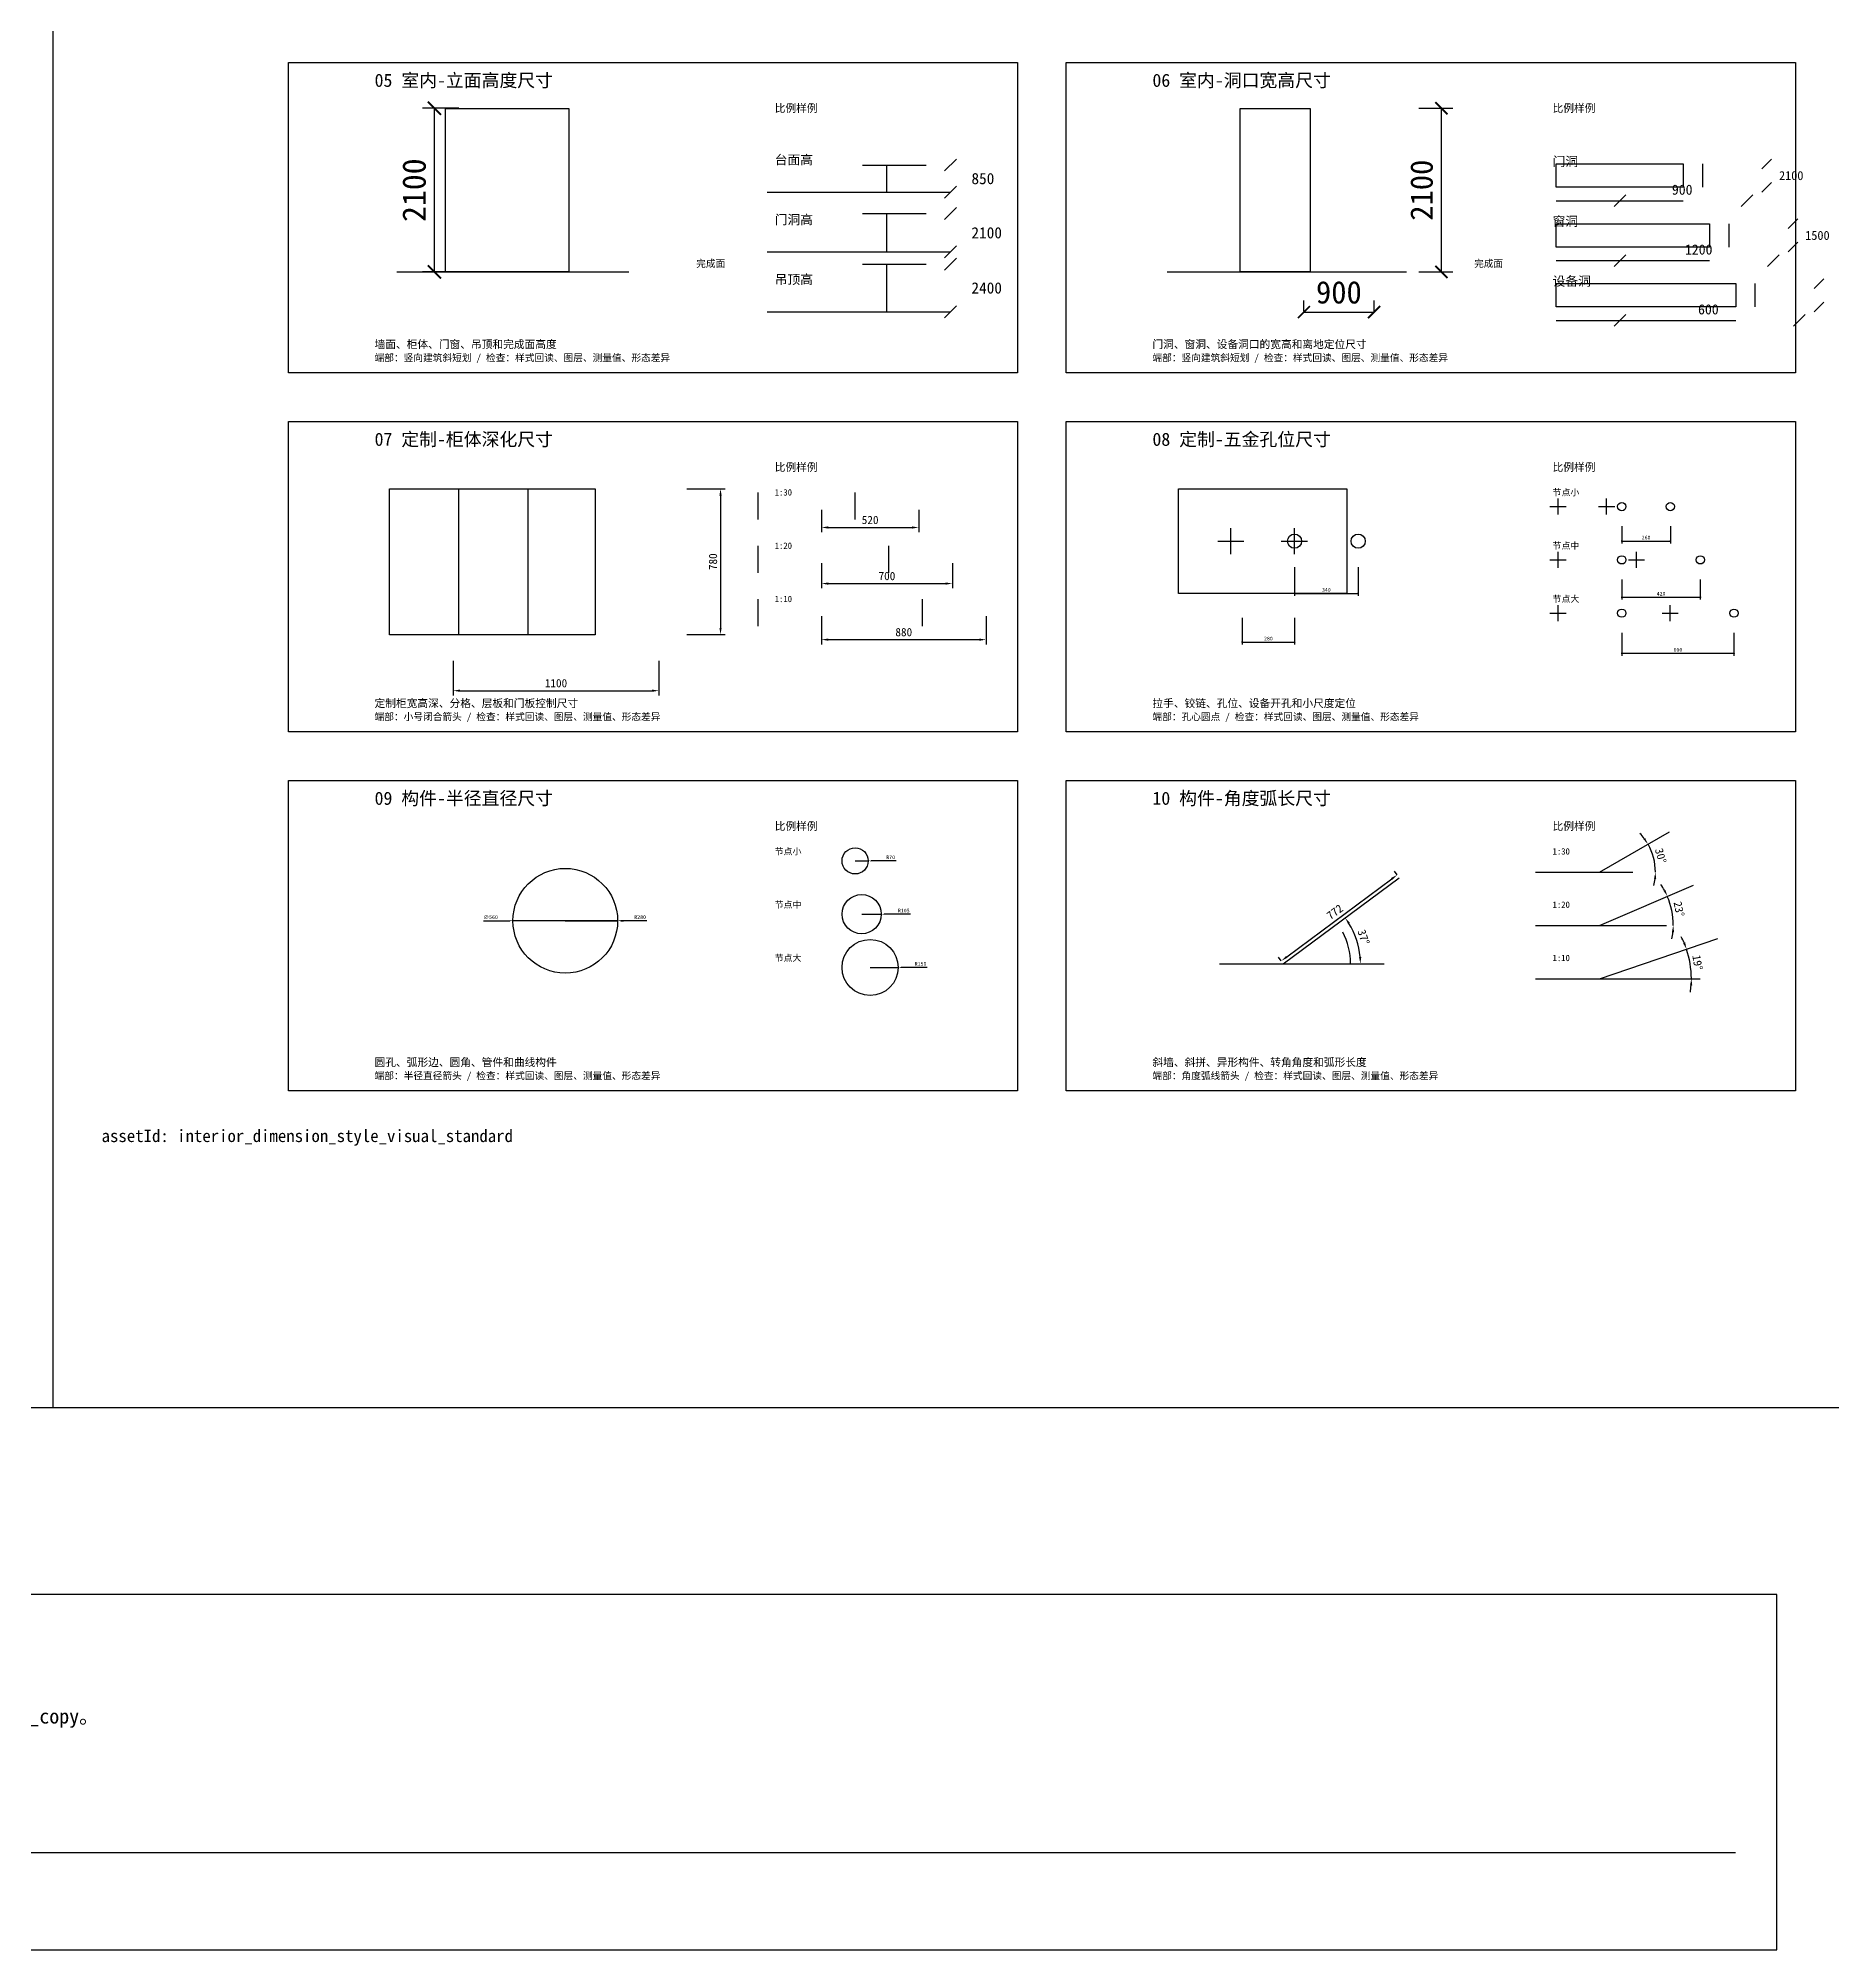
# Model space of a CAD drawing. Header units: millimetres. Extents: x 6750 to 45255, y -6250 to 13281.
# Drawn here: x 22762 to 32354, y -6250 to 3974 of the extents above; entities that cross this region are included whole.
import ezdxf

# ---------------------------------------------------------------- set-up
doc = ezdxf.new("R2010")
doc.units = ezdxf.units.MM
for name, color, linetype in [('ASSET_01_CLEAN_ASSETS', 4, 'Continuous'), ('ASSET_03_REVIEW_QUARANTINE', 1, 'Continuous'), ('ASSET_LABEL', 7, 'Continuous'), ('ASSET_PROOF_CONTENT', 7, 'Continuous'), ('ASSET_QUARANTINE', 1, 'Continuous'), ('ASSET_SLOT_GRID', 8, 'Continuous')]:
    doc.layers.add(name, color=color, linetype=linetype)
doc.styles.add('CODEX_CN_TEXT', font='SimSun.ttf')
doc.dimstyles.new('训练-定制-五金孔位尺寸', dxfattribs={"dimscale": 10, "dimtxt": 2, "dimasz": 1.6, "dimexe": 1.25, "dimexo": 1, "dimgap": 0.9, "dimtad": 1, "dimdec": 0, "dimdsep": 46, "dimtxsty": 'CODEX_CN_TEXT', "dimblk": 'DOTSMALL', "dimblk1": 'DOTSMALL', "dimblk2": 'DOTSMALL', "dimcen": 2.5, "dimclrd": 2, "dimclre": 2, "dimclrt": 2, "dimadec": 0, "dimazin": 0, "dimtfac": 1, "dimtmove": 0, "dimatfit": 3, "dimfxl": 1, "dimarcsym": 0})
doc.dimstyles.new('训练-定制-柜体深化尺寸', dxfattribs={"dimscale": 20, "dimtxt": 2.2, "dimasz": 1.8, "dimexe": 1.25, "dimexo": 1, "dimgap": 0.9, "dimtad": 1, "dimdec": 0, "dimdsep": 46, "dimtxsty": 'CODEX_CN_TEXT', "dimcen": 2.5, "dimclrd": 2, "dimclre": 2, "dimclrt": 2, "dimadec": 0, "dimazin": 0, "dimtfac": 1, "dimtmove": 0, "dimatfit": 3, "dimfxl": 1, "dimarcsym": 0})
doc.dimstyles.new('训练-室内-洞口宽高尺寸', dxfattribs={"dimscale": 50, "dimtxt": 2.4, "dimasz": 1.3, "dimexe": 1.25, "dimexo": 1, "dimgap": 0.9, "dimtad": 1, "dimdec": 0, "dimdsep": 46, "dimtxsty": 'CODEX_CN_TEXT', "dimblk": 'ARCHTICK', "dimblk1": 'ARCHTICK', "dimblk2": 'ARCHTICK', "dimcen": 2.5, "dimclrd": 3, "dimclre": 3, "dimclrt": 3, "dimadec": 0, "dimazin": 0, "dimtfac": 1, "dimtmove": 0, "dimatfit": 3, "dimfxl": 1, "dimarcsym": 0})
doc.dimstyles.new('训练-室内-立面高度尺寸', dxfattribs={"dimscale": 50, "dimtxt": 2.5, "dimasz": 1.4, "dimexe": 1.25, "dimexo": 1, "dimgap": 0.9, "dimtad": 1, "dimdec": 0, "dimdsep": 46, "dimtxsty": 'CODEX_CN_TEXT', "dimblk": 'ARCHTICK', "dimblk1": 'ARCHTICK', "dimblk2": 'ARCHTICK', "dimcen": 2.5, "dimclrd": 3, "dimclre": 3, "dimclrt": 3, "dimadec": 0, "dimazin": 0, "dimtfac": 1, "dimtmove": 0, "dimatfit": 3, "dimfxl": 1, "dimarcsym": 0})
doc.dimstyles.new('训练-构件-半径直径尺寸', dxfattribs={"dimscale": 10, "dimtxt": 2, "dimasz": 1.6, "dimexe": 1.25, "dimexo": 1, "dimgap": 0.9, "dimtad": 1, "dimdec": 0, "dimdsep": 46, "dimtxsty": 'CODEX_CN_TEXT', "dimcen": 2.5, "dimclrd": 4, "dimclre": 4, "dimclrt": 4, "dimadec": 0, "dimazin": 0, "dimtfac": 1, "dimtmove": 0, "dimatfit": 3, "dimfxl": 1, "dimarcsym": 0})
doc.dimstyles.new('训练-构件-角度弧长尺寸', dxfattribs={"dimscale": 20, "dimtxt": 2.2, "dimasz": 1.8, "dimexe": 1.25, "dimexo": 1, "dimgap": 0.9, "dimtad": 1, "dimdec": 0, "dimdsep": 46, "dimtxsty": 'CODEX_CN_TEXT', "dimcen": 2.5, "dimclrd": 3, "dimclre": 3, "dimclrt": 3, "dimadec": 0, "dimazin": 0, "dimtfac": 1, "dimtmove": 0, "dimatfit": 3, "dimfxl": 1, "dimarcsym": 0})

# ---------------------------------------------------------------- blocks, each defined once
blk = doc.blocks.new('*D112')
at = {"layer": 'ASSET_PROOF_CONTENT', "color": 2, "lineweight": -2, "transparency": 16777216}
for p, q in [((24981, 644), (24981, 459)), ((26081, 644), (26081, 459)), ((25017, 484), (26045, 484))]:
    blk.add_line(p, q, dxfattribs=at)
at = {"layer": 'ASSET_PROOF_CONTENT', "color": 2, "transparency": 16777216}
for points in [[(25017, 490), (25017, 478), (24981, 484)], [(26045, 490), (26045, 478), (26081, 484)]]:
    blk.add_solid(points, dxfattribs=at)
at = {"layer": 'Defpoints', "color": 0, "transparency": 16777216}
for p in [(24981, 664), (26081, 664), (26081, 484)]:
    blk.add_point(p, dxfattribs=at)
at = {"layer": 'ASSET_PROOF_CONTENT', "color": 2, "transparency": 16777216, "insert": (25531, 524), "char_height": 44, "attachment_point": 5, "style": 'CODEX_CN_TEXT'}
blk.add_mtext('1100', dxfattribs=at)
blk = doc.blocks.new('*D113')
at = {"layer": 'ASSET_PROOF_CONTENT', "color": 2, "lineweight": -2, "transparency": 16777216}
for p, q in [((26231, 1564), (26436, 1564)), ((26411, 1528), (26411, 820)), ((26231, 784), (26436, 784))]:
    blk.add_line(p, q, dxfattribs=at)
at = {"layer": 'ASSET_PROOF_CONTENT', "color": 2, "transparency": 16777216}
for points in [[(26405, 1528), (26417, 1528), (26411, 1564)], [(26405, 820), (26417, 820), (26411, 784)]]:
    blk.add_solid(points, dxfattribs=at)
at = {"layer": 'Defpoints', "color": 0, "transparency": 16777216}
for p in [(26211, 1564), (26211, 784), (26411, 784)]:
    blk.add_point(p, dxfattribs=at)
at = {"layer": 'ASSET_PROOF_CONTENT', "color": 2, "transparency": 16777216, "insert": (26371, 1174), "char_height": 44, "attachment_point": 5, "rotation": 90, "style": 'CODEX_CN_TEXT'}
blk.add_mtext('780', dxfattribs=at)
blk = doc.blocks.new('*D114')
at = {"layer": 'ASSET_PROOF_CONTENT', "color": 2, "lineweight": -2, "transparency": 16777216}
for p, q in [((26951, 1452), (26951, 1332)), ((27471, 1452), (27471, 1332)), ((26987, 1357), (27435, 1357))]:
    blk.add_line(p, q, dxfattribs=at)
at = {"layer": 'ASSET_PROOF_CONTENT', "color": 2, "transparency": 16777216}
for points in [[(26987, 1363), (26987, 1351), (26951, 1357)], [(27435, 1363), (27435, 1351), (27471, 1357)]]:
    blk.add_solid(points, dxfattribs=at)
at = {"layer": 'Defpoints', "color": 0, "transparency": 16777216}
for p in [(26951, 1472), (27471, 1472), (27471, 1357)]:
    blk.add_point(p, dxfattribs=at)
at = {"layer": 'ASSET_PROOF_CONTENT', "color": 2, "transparency": 16777216, "insert": (27211, 1397), "char_height": 44, "attachment_point": 5, "style": 'CODEX_CN_TEXT'}
blk.add_mtext('520', dxfattribs=at)
blk = doc.blocks.new('*D115')
at = {"layer": 'ASSET_PROOF_CONTENT', "color": 2, "lineweight": -2, "transparency": 16777216}
for p, q in [((26951, 1167), (26951, 1032)), ((27651, 1167), (27651, 1032)), ((26987, 1057), (27615, 1057))]:
    blk.add_line(p, q, dxfattribs=at)
at = {"layer": 'ASSET_PROOF_CONTENT', "color": 2, "transparency": 16777216}
for points in [[(26987, 1063), (26987, 1051), (26951, 1057)], [(27615, 1063), (27615, 1051), (27651, 1057)]]:
    blk.add_solid(points, dxfattribs=at)
at = {"layer": 'Defpoints', "color": 0, "transparency": 16777216}
for p in [(26951, 1187), (27651, 1187), (27651, 1057)]:
    blk.add_point(p, dxfattribs=at)
at = {"layer": 'ASSET_PROOF_CONTENT', "color": 2, "transparency": 16777216, "insert": (27301, 1097), "char_height": 44, "attachment_point": 5, "style": 'CODEX_CN_TEXT'}
blk.add_mtext('700', dxfattribs=at)
blk = doc.blocks.new('*D116')
at = {"layer": 'ASSET_PROOF_CONTENT', "color": 2, "lineweight": -2, "transparency": 16777216}
for p, q in [((26951, 882), (26951, 732)), ((27831, 882), (27831, 732)), ((26987, 757), (27795, 757))]:
    blk.add_line(p, q, dxfattribs=at)
at = {"layer": 'ASSET_PROOF_CONTENT', "color": 2, "transparency": 16777216}
for points in [[(26987, 763), (26987, 751), (26951, 757)], [(27795, 763), (27795, 751), (27831, 757)]]:
    blk.add_solid(points, dxfattribs=at)
at = {"layer": 'Defpoints', "color": 0, "transparency": 16777216}
for p in [(26951, 902), (27831, 902), (27831, 757)]:
    blk.add_point(p, dxfattribs=at)
at = {"layer": 'ASSET_PROOF_CONTENT', "color": 2, "transparency": 16777216, "insert": (27391, 797), "char_height": 44, "attachment_point": 5, "style": 'CODEX_CN_TEXT'}
blk.add_mtext('880', dxfattribs=at)
blk = doc.blocks.new('_DotSmall')
at = {"color": 0, "linetype": 'ByBlock', "const_width": 0.5}
blk.add_lwpolyline([(-0.0625, 0, 1), (0.0625, 0, 1)], format="xyb", close=True, dxfattribs=at)
blk = doc.blocks.new('*D117')
at = {"layer": 'ASSET_PROOF_CONTENT', "color": 2, "lineweight": -2, "transparency": 16777216}
for p, q in [((29481, 1144), (29481, 991)), ((29821, 1144), (29821, 991)), ((29481, 1004), (29821, 1004))]:
    blk.add_line(p, q, dxfattribs=at)
at = {"layer": 'Defpoints', "color": 0, "transparency": 16777216}
for p in [(29481, 1154), (29821, 1154), (29821, 1004)]:
    blk.add_point(p, dxfattribs=at)
at = {"layer": 'ASSET_PROOF_CONTENT', "color": 2, "lineweight": -2, "transparency": 16777216, "xscale": 16, "yscale": 16, "zscale": 16, "rotation": 180}
blk.add_blockref('_DotSmall', (29481, 1004), dxfattribs=at)
at = {"layer": 'ASSET_PROOF_CONTENT', "color": 2, "lineweight": -2, "transparency": 16777216, "xscale": 16, "yscale": 16, "zscale": 16}
blk.add_blockref('_DotSmall', (29821, 1004), dxfattribs=at)
at = {"layer": 'ASSET_PROOF_CONTENT', "color": 2, "transparency": 16777216, "insert": (29651, 1023), "char_height": 20, "attachment_point": 5, "style": 'CODEX_CN_TEXT'}
blk.add_mtext('340', dxfattribs=at)
blk = doc.blocks.new('*D118')
at = {"layer": 'ASSET_PROOF_CONTENT', "color": 2, "lineweight": -2, "transparency": 16777216}
for p, q in [((29201, 874), (29201, 731)), ((29481, 874), (29481, 731)), ((29201, 744), (29481, 744))]:
    blk.add_line(p, q, dxfattribs=at)
at = {"layer": 'Defpoints', "color": 0, "transparency": 16777216}
for p in [(29201, 884), (29481, 884), (29481, 744)]:
    blk.add_point(p, dxfattribs=at)
at = {"layer": 'ASSET_PROOF_CONTENT', "color": 2, "lineweight": -2, "transparency": 16777216, "xscale": 16, "yscale": 16, "zscale": 16, "rotation": 180}
blk.add_blockref('_DotSmall', (29201, 744), dxfattribs=at)
at = {"layer": 'ASSET_PROOF_CONTENT', "color": 2, "lineweight": -2, "transparency": 16777216, "xscale": 16, "yscale": 16, "zscale": 16}
blk.add_blockref('_DotSmall', (29481, 744), dxfattribs=at)
at = {"layer": 'ASSET_PROOF_CONTENT', "color": 2, "transparency": 16777216, "insert": (29341, 763), "char_height": 20, "attachment_point": 5, "style": 'CODEX_CN_TEXT'}
blk.add_mtext('280', dxfattribs=at)
blk = doc.blocks.new('*D119')
at = {"layer": 'ASSET_PROOF_CONTENT', "color": 2, "lineweight": -2, "transparency": 16777216}
for p, q in [((31231, 1364), (31231, 1271)), ((31491, 1364), (31491, 1271)), ((31231, 1284), (31491, 1284))]:
    blk.add_line(p, q, dxfattribs=at)
at = {"layer": 'Defpoints', "color": 0, "transparency": 16777216}
for p in [(31231, 1374), (31491, 1374), (31491, 1284)]:
    blk.add_point(p, dxfattribs=at)
at = {"layer": 'ASSET_PROOF_CONTENT', "color": 2, "lineweight": -2, "transparency": 16777216, "xscale": 16, "yscale": 16, "zscale": 16, "rotation": 180}
blk.add_blockref('_DotSmall', (31231, 1284), dxfattribs=at)
at = {"layer": 'ASSET_PROOF_CONTENT', "color": 2, "lineweight": -2, "transparency": 16777216, "xscale": 16, "yscale": 16, "zscale": 16}
blk.add_blockref('_DotSmall', (31491, 1284), dxfattribs=at)
at = {"layer": 'ASSET_PROOF_CONTENT', "color": 2, "transparency": 16777216, "insert": (31361, 1303), "char_height": 20, "attachment_point": 5, "style": 'CODEX_CN_TEXT'}
blk.add_mtext('260', dxfattribs=at)
blk = doc.blocks.new('*D120')
at = {"layer": 'ASSET_PROOF_CONTENT', "color": 2, "lineweight": -2, "transparency": 16777216}
for p, q in [((31231, 1079), (31231, 971)), ((31651, 1079), (31651, 971)), ((31231, 984), (31651, 984))]:
    blk.add_line(p, q, dxfattribs=at)
at = {"layer": 'Defpoints', "color": 0, "transparency": 16777216}
for p in [(31231, 1089), (31651, 1089), (31651, 984)]:
    blk.add_point(p, dxfattribs=at)
at = {"layer": 'ASSET_PROOF_CONTENT', "color": 2, "lineweight": -2, "transparency": 16777216, "xscale": 16, "yscale": 16, "zscale": 16, "rotation": 180}
blk.add_blockref('_DotSmall', (31231, 984), dxfattribs=at)
at = {"layer": 'ASSET_PROOF_CONTENT', "color": 2, "lineweight": -2, "transparency": 16777216, "xscale": 16, "yscale": 16, "zscale": 16}
blk.add_blockref('_DotSmall', (31651, 984), dxfattribs=at)
at = {"layer": 'ASSET_PROOF_CONTENT', "color": 2, "transparency": 16777216, "insert": (31441, 1003), "char_height": 20, "attachment_point": 5, "style": 'CODEX_CN_TEXT'}
blk.add_mtext('420', dxfattribs=at)
blk = doc.blocks.new('*D121')
at = {"layer": 'ASSET_PROOF_CONTENT', "color": 2, "lineweight": -2, "transparency": 16777216}
for p, q in [((31231, 794), (31231, 671)), ((31831, 794), (31831, 671)), ((31231, 684), (31831, 684))]:
    blk.add_line(p, q, dxfattribs=at)
at = {"layer": 'Defpoints', "color": 0, "transparency": 16777216}
for p in [(31231, 804), (31831, 804), (31831, 684)]:
    blk.add_point(p, dxfattribs=at)
at = {"layer": 'ASSET_PROOF_CONTENT', "color": 2, "lineweight": -2, "transparency": 16777216, "xscale": 16, "yscale": 16, "zscale": 16, "rotation": 180}
blk.add_blockref('_DotSmall', (31231, 684), dxfattribs=at)
at = {"layer": 'ASSET_PROOF_CONTENT', "color": 2, "lineweight": -2, "transparency": 16777216, "xscale": 16, "yscale": 16, "zscale": 16}
blk.add_blockref('_DotSmall', (31831, 684), dxfattribs=at)
at = {"layer": 'ASSET_PROOF_CONTENT', "color": 2, "transparency": 16777216, "insert": (31531, 703), "char_height": 20, "attachment_point": 5, "style": 'CODEX_CN_TEXT'}
blk.add_mtext('600', dxfattribs=at)
blk = doc.blocks.new('*D122')
at = {"layer": 'ASSET_PROOF_CONTENT', "color": 4, "lineweight": -2, "transparency": 16777216}
for p, q in [((25581, -746), (25861, -746)), ((26017, -746), (25877, -746))]:
    blk.add_line(p, q, dxfattribs=at)
at = {"layer": 'ASSET_PROOF_CONTENT', "color": 4, "transparency": 16777216}
blk.add_solid([(25877, -744), (25877, -749), (25861, -746)], dxfattribs=at)
at = {"layer": 'Defpoints', "color": 0, "transparency": 16777216}
for p in [(25581, -746), (25861, -746)]:
    blk.add_point(p, dxfattribs=at)
at = {"layer": 'ASSET_PROOF_CONTENT', "color": 4, "transparency": 16777216, "insert": (25981, -727), "char_height": 20, "attachment_point": 5, "style": 'CODEX_CN_TEXT'}
blk.add_mtext('R280', dxfattribs=at)
blk = doc.blocks.new('*D123')
at = {"layer": 'ASSET_PROOF_CONTENT', "color": 4, "lineweight": -2, "transparency": 16777216}
for p, q in [((25144, -746), (25285, -746)), ((25861, -746), (25301, -746)), ((25877, -746), (25893, -746))]:
    blk.add_line(p, q, dxfattribs=at)
at = {"layer": 'ASSET_PROOF_CONTENT', "color": 4, "transparency": 16777216}
for points in [[(25285, -744), (25285, -749), (25301, -746)], [(25877, -744), (25877, -749), (25861, -746)]]:
    blk.add_solid(points, dxfattribs=at)
at = {"layer": 'Defpoints', "color": 0, "transparency": 16777216}
for p in [(25301, -746), (25861, -746)]:
    blk.add_point(p, dxfattribs=at)
at = {"layer": 'ASSET_PROOF_CONTENT', "color": 4, "transparency": 16777216, "insert": (25181, -727), "char_height": 20, "attachment_point": 5, "style": 'CODEX_CN_TEXT'}
blk.add_mtext('∅560', dxfattribs=at)
blk = doc.blocks.new('*D124')
at = {"layer": 'ASSET_PROOF_CONTENT', "color": 4, "lineweight": -2, "transparency": 16777216}
for p, q in [((27131, -426), (27201, -426)), ((27350, -426), (27217, -426))]:
    blk.add_line(p, q, dxfattribs=at)
at = {"layer": 'ASSET_PROOF_CONTENT', "color": 4, "transparency": 16777216}
blk.add_solid([(27217, -424), (27217, -429), (27201, -426)], dxfattribs=at)
at = {"layer": 'Defpoints', "color": 0, "transparency": 16777216}
for p in [(27131, -426), (27201, -426)]:
    blk.add_point(p, dxfattribs=at)
at = {"layer": 'ASSET_PROOF_CONTENT', "color": 4, "transparency": 16777216, "insert": (27321, -407), "char_height": 20, "attachment_point": 5, "style": 'CODEX_CN_TEXT'}
blk.add_mtext('R70', dxfattribs=at)
blk = doc.blocks.new('*D125')
at = {"layer": 'ASSET_PROOF_CONTENT', "color": 4, "lineweight": -2, "transparency": 16777216}
for p, q in [((27166, -711), (27271, -711)), ((27427, -711), (27287, -711))]:
    blk.add_line(p, q, dxfattribs=at)
at = {"layer": 'ASSET_PROOF_CONTENT', "color": 4, "transparency": 16777216}
blk.add_solid([(27287, -709), (27287, -714), (27271, -711)], dxfattribs=at)
at = {"layer": 'Defpoints', "color": 0, "transparency": 16777216}
for p in [(27166, -711), (27271, -711)]:
    blk.add_point(p, dxfattribs=at)
at = {"layer": 'ASSET_PROOF_CONTENT', "color": 4, "transparency": 16777216, "insert": (27391, -692), "char_height": 20, "attachment_point": 5, "style": 'CODEX_CN_TEXT'}
blk.add_mtext('R105', dxfattribs=at)
blk = doc.blocks.new('*D126')
at = {"layer": 'ASSET_PROOF_CONTENT', "color": 4, "lineweight": -2, "transparency": 16777216}
for p, q in [((27211, -996), (27361, -996)), ((27517, -996), (27377, -996))]:
    blk.add_line(p, q, dxfattribs=at)
at = {"layer": 'ASSET_PROOF_CONTENT', "color": 4, "transparency": 16777216}
blk.add_solid([(27377, -994), (27377, -999), (27361, -996)], dxfattribs=at)
at = {"layer": 'Defpoints', "color": 0, "transparency": 16777216}
for p in [(27211, -996), (27361, -996)]:
    blk.add_point(p, dxfattribs=at)
at = {"layer": 'ASSET_PROOF_CONTENT', "color": 4, "transparency": 16777216, "insert": (27481, -977), "char_height": 20, "attachment_point": 5, "style": 'CODEX_CN_TEXT'}
blk.add_mtext('R150', dxfattribs=at)
blk = doc.blocks.new('*D127')
at = {"layer": 'ASSET_PROOF_CONTENT', "color": 3, "lineweight": -2, "transparency": 16777216}
for p, q in [((30029, -500), (30015, -481)), ((29439, -940), (30001, -523)), ((29409, -960), (29395, -941))]:
    blk.add_line(p, q, dxfattribs=at)
at = {"layer": 'ASSET_PROOF_CONTENT', "color": 3, "transparency": 16777216}
for points in [[(29997, -518), (30004, -528), (30030, -501)], [(29435, -935), (29442, -945), (29410, -961)]]:
    blk.add_solid(points, dxfattribs=at)
at = {"layer": 'Defpoints', "color": 0, "transparency": 16777216}
for p in [(30030, -501), (30041, -516), (29421, -976)]:
    blk.add_point(p, dxfattribs=at)
at = {"layer": 'ASSET_PROOF_CONTENT', "color": 3, "transparency": 16777216, "insert": (29696, -699), "char_height": 44, "attachment_point": 5, "rotation": 36.573, "style": 'CODEX_CN_TEXT'}
blk.add_mtext('772', dxfattribs=at)
blk = doc.blocks.new('*D128')
at = {"layer": 'ASSET_PROOF_CONTENT', "color": 3, "lineweight": -2, "transparency": 16777216}
blk.add_arc((29421, -976), 412, 5.0042, 31.5688, dxfattribs=at)
at = {"layer": 'ASSET_PROOF_CONTENT', "color": 3, "transparency": 16777216}
for points in [[(29767, -764), (29777, -757), (29752, -731)], [(29838, -940), (29826, -941), (29833, -976)]]:
    blk.add_solid(points, dxfattribs=at)
at = {"layer": 'Defpoints', "color": 0, "transparency": 16777216}
for p in [(30041, -516), (29824, -889), (29421, -976), (29421, -976), (30301, -976)]:
    blk.add_point(p, dxfattribs=at)
at = {"layer": 'ASSET_PROOF_CONTENT', "color": 3, "transparency": 16777216, "insert": (29850, -834), "char_height": 44, "attachment_point": 5, "rotation": 288.2865, "style": 'CODEX_CN_TEXT'}
blk.add_mtext('37°', dxfattribs=at)
blk = doc.blocks.new('*D129')
at = {"layer": 'ASSET_PROOF_CONTENT', "color": 3, "lineweight": -2, "transparency": 16777216}
for start, end in [(36.7503, 43.6339), (360, 29.8667), (346.2328, 353.1164)]:
    blk.add_arc((31111, -486), 300, start, end, dxfattribs=at)
at = {"layer": 'ASSET_PROOF_CONTENT', "color": 3, "transparency": 16777216}
for points in [[(31356, -304), (31346, -310), (31371, -337)], [(31403, -522), (31415, -523), (31411, -486)]]:
    blk.add_solid(points, dxfattribs=at)
at = {"layer": 'Defpoints', "color": 0, "transparency": 16777216}
for p in [(31485, -271), (31111, -486), (31111, -486), (31406, -434), (31631, -486)]:
    blk.add_point(p, dxfattribs=at)
at = {"layer": 'ASSET_PROOF_CONTENT', "color": 3, "transparency": 16777216, "insert": (31439, -399), "char_height": 44, "attachment_point": 5, "rotation": 284.9333, "style": 'CODEX_CN_TEXT'}
blk.add_mtext('30°', dxfattribs=at)
blk = doc.blocks.new('*D130')
at = {"layer": 'ASSET_PROOF_CONTENT', "color": 3, "lineweight": -2, "transparency": 16777216}
for start, end in [(28.3212, 33.5398), (0, 23.1025), (349.5626, 354.7813)]:
    blk.add_arc((31111, -771), 395, start, end, dxfattribs=at)
at = {"layer": 'ASSET_PROOF_CONTENT', "color": 3, "transparency": 16777216}
for points in [[(31464, -581), (31454, -586), (31475, -616)], [(31499, -807), (31511, -808), (31506, -771)]]:
    blk.add_solid(points, dxfattribs=at)
at = {"layer": 'Defpoints', "color": 0, "transparency": 16777216}
for p in [(31615, -556), (31111, -771), (31111, -771), (31503, -718), (31811, -771)]:
    blk.add_point(p, dxfattribs=at)
at = {"layer": 'ASSET_PROOF_CONTENT', "color": 3, "transparency": 16777216, "insert": (31537, -684), "char_height": 44, "attachment_point": 5, "rotation": 281.5512, "style": 'CODEX_CN_TEXT'}
blk.add_mtext('23°', dxfattribs=at)
blk = doc.blocks.new('*D131')
at = {"layer": 'ASSET_PROOF_CONTENT', "color": 3, "lineweight": -2, "transparency": 16777216}
for start, end in [(22.9344, 27.1252), (0, 18.7437), (351.6184, 355.8092)]:
    blk.add_arc((31111, -1056), 492, start, end, dxfattribs=at)
at = {"layer": 'ASSET_PROOF_CONTENT', "color": 3, "transparency": 16777216}
for points in [[(31570, -862), (31559, -867), (31577, -898)], [(31596, -1092), (31608, -1092), (31603, -1056)]]:
    blk.add_solid(points, dxfattribs=at)
at = {"layer": 'Defpoints', "color": 0, "transparency": 16777216}
for p in [(31744, -841), (31600, -1003), (31111, -1056), (31111, -1056), (31991, -1056)]:
    blk.add_point(p, dxfattribs=at)
at = {"layer": 'ASSET_PROOF_CONTENT', "color": 3, "transparency": 16777216, "insert": (31636, -970), "char_height": 44, "attachment_point": 5, "rotation": 279.3718, "style": 'CODEX_CN_TEXT'}
blk.add_mtext('19°', dxfattribs=at)
blk = doc.blocks.new('_ArchTick')
at = {"color": 0, "linetype": 'ByBlock', "const_width": 0.15}
blk.add_lwpolyline([(-0.5, -0.5), (0.5, 0.5)], dxfattribs=at)
blk = doc.blocks.new('*D132')
at = {"layer": 'ASSET_PROOF_CONTENT', "color": 3, "lineweight": -2, "transparency": 16777216}
for p, q in [((25011, 3599), (24818, 3599)), ((24881, 2724), (24881, 3599)), ((25011, 2724), (24818, 2724))]:
    blk.add_line(p, q, dxfattribs=at)
at = {"layer": 'Defpoints', "color": 0, "transparency": 16777216}
for p in [(24881, 3599), (25061, 3599), (25061, 2724)]:
    blk.add_point(p, dxfattribs=at)
at = {"layer": 'ASSET_PROOF_CONTENT', "color": 3, "lineweight": -2, "transparency": 16777216, "xscale": 70, "yscale": 70, "zscale": 70}
for p, rotation in [((24881, 3599), 90), ((24881, 2724), 270)]:
    blk.add_blockref('_ArchTick', p, dxfattribs=dict(at, rotation=rotation))
at = {"layer": 'ASSET_PROOF_CONTENT', "color": 3, "transparency": 16777216, "insert": (24773, 3161), "char_height": 125, "attachment_point": 5, "rotation": 90, "style": 'CODEX_CN_TEXT'}
blk.add_mtext('2100', dxfattribs=at)
blk = doc.blocks.new('*D133')
at = {"layer": 'ASSET_PROOF_CONTENT', "color": 3, "lineweight": -2, "transparency": 16777216}
for p, q in [((29531, 2514), (29531, 2571)), ((29906, 2514), (29906, 2571)), ((29531, 2509), (29906, 2509))]:
    blk.add_line(p, q, dxfattribs=at)
at = {"layer": 'Defpoints', "color": 0, "transparency": 16777216}
for p in [(29531, 2464), (29906, 2509), (29906, 2464)]:
    blk.add_point(p, dxfattribs=at)
at = {"layer": 'ASSET_PROOF_CONTENT', "color": 3, "lineweight": -2, "transparency": 16777216, "xscale": 65, "yscale": 65, "zscale": 65, "rotation": 180}
blk.add_blockref('_ArchTick', (29531, 2509), dxfattribs=at)
at = {"layer": 'ASSET_PROOF_CONTENT', "color": 3, "lineweight": -2, "transparency": 16777216, "xscale": 65, "yscale": 65, "zscale": 65}
blk.add_blockref('_ArchTick', (29906, 2509), dxfattribs=at)
at = {"layer": 'ASSET_PROOF_CONTENT', "color": 3, "transparency": 16777216, "insert": (29718, 2614), "char_height": 120, "attachment_point": 5, "style": 'CODEX_CN_TEXT'}
blk.add_mtext('900', dxfattribs=at)
blk = doc.blocks.new('*D134')
at = {"layer": 'ASSET_PROOF_CONTENT', "color": 3, "lineweight": -2, "transparency": 16777216}
for p, q in [((30146, 3599), (30328, 3599)), ((30266, 2724), (30266, 3599)), ((30146, 2724), (30328, 2724))]:
    blk.add_line(p, q, dxfattribs=at)
at = {"layer": 'Defpoints', "color": 0, "transparency": 16777216}
for p in [(30096, 3599), (30266, 3599), (30096, 2724)]:
    blk.add_point(p, dxfattribs=at)
at = {"layer": 'ASSET_PROOF_CONTENT', "color": 3, "lineweight": -2, "transparency": 16777216, "xscale": 65, "yscale": 65, "zscale": 65}
for p, rotation in [((30266, 3599), 90), ((30266, 2724), 270)]:
    blk.add_blockref('_ArchTick', p, dxfattribs=dict(at, rotation=rotation))
at = {"layer": 'ASSET_PROOF_CONTENT', "color": 3, "transparency": 16777216, "insert": (30161, 3161), "char_height": 120, "attachment_point": 5, "rotation": 90, "style": 'CODEX_CN_TEXT'}
blk.add_mtext('2100', dxfattribs=at)

msp = doc.modelspace()

# ---------------------------------------------------------------- linework, layer by layer
at = {"layer": 'ASSET_01_CLEAN_ASSETS', "color": 4}
for p, q in [((22840.9, 10180.5), (22840.9, -3350)), ((6750, -3350), (34054.9, -3350)), ((22840.9, -3350), (34054.9, -3350))]:
    msp.add_line(p, q, dxfattribs=at)
at = {"layer": 'ASSET_03_REVIEW_QUARANTINE', "color": 1}
for p, q in [((32059.9, -4350), (19585, -4350)), ((32059.9, -6250), (32059.9, -4350)), ((19585, -6250), (32059.9, -6250))]:
    msp.add_line(p, q, dxfattribs=at)
at = {"layer": 'ASSET_PROOF_CONTENT', "color": 7}
for p, q in [((24100, 3843.7), (28000, 3843.7)), ((24100, 2183.7), (24100, 3843.7)), ((28000, 3843.7), (28000, 2183.7)), ((28260, 3843.7), (32160, 3843.7)), ((28260, 2183.7), (28260, 3843.7)), ((32160, 3843.7), (32160, 2183.7)), ((26660, 3150.7), (27640, 3150.7)), ((26660, 2830.7), (27640, 2830.7)), ((24680, 2723.7), (25920, 2723.7)), ((28800, 2723.7), (30080, 2723.7)), ((26660, 2510.7), (27640, 2510.7)), ((28000, 2183.7), (24100, 2183.7)), ((32160, 2183.7), (28260, 2183.7)), ((24100, 1923.7), (28000, 1923.7)), ((24100, 263.7), (24100, 1923.7)), ((28000, 1923.7), (28000, 263.7)), ((28260, 1923.7), (32160, 1923.7)), ((28260, 263.7), (28260, 1923.7)), ((32160, 1923.7), (32160, 263.7)), ((28000, 263.7), (24100, 263.7)), ((32160, 263.7), (28260, 263.7)), ((24100, 3.7), (28000, 3.7)), ((24100, -1656.3), (24100, 3.7)), ((28000, 3.7), (28000, -1656.3)), ((28260, 3.7), (32160, 3.7)), ((28260, -1656.3), (28260, 3.7)), ((32160, 3.7), (32160, -1656.3)), ((28000, -1656.3), (24100, -1656.3)), ((32160, -1656.3), (28260, -1656.3))]:
    msp.add_line(p, q, dxfattribs=at)
at = {"layer": 'ASSET_PROOF_CONTENT', "color": 3}
for p, q in [((24940, 3598.7), (25600, 3598.7)), ((24940, 2723.7), (24940, 3598.7)), ((24940, 3598.7), (25600, 3598.7)), ((25600, 3598.7), (25600, 2723.7)), ((29190, 3598.7), (29565, 3598.7)), ((29190, 2723.7), (29190, 3598.7)), ((29190, 3598.7), (29565, 3598.7)), ((29565, 3598.7), (29565, 2723.7)), ((27170, 3295.7), (27510, 3295.7)), ((27300, 3150.7), (27300, 3295.7)), ((27608.9, 3263.7), (27672.9, 3327.7)), ((30880, 3301.7), (31560, 3301.7)), ((30880, 3176.7), (30880, 3301.7)), ((31560, 3301.7), (31560, 3176.7)), ((31665, 3176.7), (31665, 3301.7)), ((31979.9, 3275.7), (32031.9, 3327.7)), ((27608.9, 3118.7), (27672.9, 3182.7)), ((31560, 3176.7), (30880, 3176.7)), ((31979.9, 3150.7), (32031.9, 3202.7)), ((27608.9, 3003.7), (27672.9, 3067.7)), ((30880, 3104.7), (31560, 3104.7)), ((31189.9, 3073.7), (31251.9, 3135.7)), ((31869.9, 3073.7), (31931.9, 3135.7)), ((27170, 3035.7), (27510, 3035.7)), ((27300, 2830.7), (27300, 3035.7)), ((30880, 2981.7), (31700, 2981.7)), ((30880, 2856.7), (30880, 2981.7)), ((31700, 2981.7), (31700, 2856.7)), ((31805, 2856.7), (31805, 2981.7)), ((32119.9, 2955.7), (32171.9, 3007.7)), ((27608.9, 2798.7), (27672.9, 2862.7)), ((32119.9, 2830.7), (32171.9, 2882.7)), ((27170, 2765.7), (27510, 2765.7)), ((27300, 2510.7), (27300, 2765.7)), ((27608.9, 2733.7), (27672.9, 2797.7)), ((31700, 2856.7), (30880, 2856.7)), ((30880, 2784.7), (31700, 2784.7)), ((31189.9, 2753.7), (31251.9, 2815.7)), ((32009.9, 2753.7), (32071.9, 2815.7)), ((25600, 2723.7), (24940, 2723.7)), ((29565, 2723.7), (29190, 2723.7)), ((30880, 2661.7), (31840, 2661.7)), ((30880, 2536.7), (30880, 2661.7)), ((31840, 2661.7), (31840, 2536.7)), ((31945, 2536.7), (31945, 2661.7)), ((32259.9, 2635.7), (32311.9, 2687.7)), ((32259.9, 2510.7), (32311.9, 2562.7)), ((27608.9, 2478.7), (27672.9, 2542.7)), ((31840, 2536.7), (30880, 2536.7)), ((30880, 2464.7), (31840, 2464.7)), ((31189.9, 2433.7), (31251.9, 2495.7)), ((32149.9, 2433.7), (32211.9, 2495.7)), ((31110.9, -486.3), (31485.3, -271.3)), ((30770, -486.3), (31290, -486.3)), ((29420.9, -976.3), (30040.9, -516.3)), ((31110.9, -771.3), (31614.9, -556.3)), ((30770, -771.3), (31470, -771.3)), ((31110.9, -1056.3), (31744.5, -841.3)), ((29080, -976.3), (29960, -976.3)), ((30770, -1056.3), (31650, -1056.3))]:
    msp.add_line(p, q, dxfattribs=at)
at = {"layer": 'ASSET_PROOF_CONTENT', "color": 2}
for p, q in [((24640, 1563.7), (25740, 1563.7)), ((24640, 783.7), (24640, 1563.7)), ((25010, 1563.7), (25010, 783.7)), ((25380, 1563.7), (25380, 783.7)), ((25740, 1563.7), (25740, 783.7)), ((26610, 1543.7), (26610, 1399.7)), ((27130, 1543.7), (27130, 1399.7)), ((28860, 1563.7), (29760, 1563.7)), ((28860, 1003.7), (28860, 1563.7)), ((29760, 1563.7), (29760, 1003.7)), ((30847, 1468.7), (30933, 1468.7)), ((30890, 1425.7), (30890, 1511.7)), ((31107, 1468.7), (31193, 1468.7)), ((31150, 1425.7), (31150, 1511.7)), ((29140, 1213.7), (29140, 1353.7)), ((29480, 1213.7), (29480, 1353.7)), ((26610, 1258.7), (26610, 1114.7)), ((27310, 1258.7), (27310, 1114.7)), ((29070, 1283.7), (29210, 1283.7)), ((29410, 1283.7), (29550, 1283.7)), ((30847, 1183.7), (30933, 1183.7)), ((30890, 1140.7), (30890, 1226.7)), ((31267, 1183.7), (31353, 1183.7)), ((31310, 1140.7), (31310, 1226.7)), ((26610, 973.7), (26610, 829.7)), ((27490, 973.7), (27490, 829.7)), ((29760, 1003.7), (28860, 1003.7)), ((30890, 855.7), (30890, 941.7)), ((31490, 855.7), (31490, 941.7)), ((30847, 898.7), (30933, 898.7)), ((31447, 898.7), (31533, 898.7)), ((25740, 783.7), (24640, 783.7))]:
    msp.add_line(p, q, dxfattribs=at)
for centre, radius in [((31230.9, 1468.7), 22), ((31490.9, 1468.7), 22), ((29480.9, 1283.7), 38), ((29820.9, 1283.7), 38), ((31230.9, 1183.7), 22), ((31650.9, 1183.7), 22), ((31230.9, 898.7), 22), ((31830.9, 898.7), 22)]:
    msp.add_circle(centre, radius, dxfattribs=at)
at = {"layer": 'ASSET_PROOF_CONTENT', "color": 4}
for centre, radius in [((27130.9, -426.3), 70), ((25580.9, -746.3), 280), ((27165.9, -711.3), 105), ((27210.9, -996.3), 150)]:
    msp.add_circle(centre, radius, dxfattribs=at)
at = {"layer": 'ASSET_PROOF_CONTENT', "color": 3}
msp.add_arc((29420.9, -976.3), 360, 0, 28, dxfattribs=at)
at = {"layer": 'ASSET_QUARANTINE', "color": 1}
for p, q in [((32059.9, -4350), (19585, -4350)), ((32059.9, -6250), (32059.9, -4350)), ((19585, -6250), (32059.9, -6250))]:
    msp.add_line(p, q, dxfattribs=at)
at = {"layer": 'ASSET_SLOT_GRID', "color": 8}
msp.add_line((19805, -5730), (31839.9, -5730), dxfattribs=at)

# ---------------------------------------------------------------- texts
at = {"layer": 'ASSET_LABEL', "color": 7, "style": 'CODEX_CN_TEXT'}
for s, height, p in [('assetId: interior_dimension_style_visual_standard', 66, (23100.9, -1930)), ('来源不清、训练面板整块、全屏复制候选；copyPolicy=never_copy。', 78, (19845, -5040))]:
    msp.add_text(s, height=height, dxfattribs=at).set_placement(p)
at = {"layer": 'ASSET_PROOF_CONTENT', "color": 2, "style": 'CODEX_CN_TEXT'}
for s, height, p in [('05 室内-立面高度尺寸', 70, (24560.9, 3713.7)), ('06 室内-洞口宽高尺寸', 70, (28720.9, 3713.7)), ('比例样例', 42, (26700.9, 3578.7)), ('比例样例', 42, (30860.9, 3578.7)), ('07 定制-柜体深化尺寸', 70, (24560.9, 1793.7)), ('08 定制-五金孔位尺寸', 70, (28720.9, 1793.7)), ('比例样例', 42, (26700.9, 1658.7)), ('比例样例', 42, (30860.9, 1658.7)), ('09 构件-半径直径尺寸', 70, (24560.9, -126.3)), ('10 构件-角度弧长尺寸', 70, (28720.9, -126.3)), ('比例样例', 42, (26700.9, -261.3)), ('比例样例', 42, (30860.9, -261.3))]:
    msp.add_text(s, height=height, dxfattribs=at).set_placement(p)
at = {"layer": 'ASSET_PROOF_CONTENT', "color": 7, "style": 'CODEX_CN_TEXT'}
for s, height, p in [('台面高', 50, (26700.9, 3298.7)), ('门洞', 50, (30860.9, 3289.7)), ('门洞高', 50, (26700.9, 2978.7)), ('窗洞', 50, (30860.9, 2969.7)), ('完成面', 38, (26280.9, 2749.7)), ('完成面', 38, (30440.9, 2749.7)), ('吊顶高', 50, (26700.9, 2658.7)), ('设备洞', 50, (30860.9, 2649.7)), ('墙面、柜体、门窗、吊顶和完成面高度', 42, (24560.9, 2315.7)), ('门洞、窗洞、设备洞口的宽高和离地定位尺寸', 42, (28720.9, 2315.7)), ('1:30', 34, (26700.9, 1527.7)), ('节点小', 34, (30860.9, 1527.7)), ('1:20', 34, (26700.9, 1242.7)), ('节点中', 34, (30860.9, 1242.7)), ('1:10', 34, (26700.9, 957.7)), ('节点大', 34, (30860.9, 957.7)), ('定制柜宽高深、分格、层板和门板控制尺寸', 42, (24560.9, 395.7)), ('拉手、铰链、孔位、设备开孔和小尺度定位', 42, (28720.9, 395.7)), ('节点小', 34, (26700.9, -392.3)), ('1:30', 34, (30860.9, -392.3)), ('节点中', 34, (26700.9, -677.3)), ('1:20', 34, (30860.9, -677.3)), ('节点大', 34, (26700.9, -962.3)), ('1:10', 34, (30860.9, -962.3)), ('圆孔、弧形边、圆角、管件和曲线构件', 42, (24560.9, -1524.3)), ('斜墙、斜拼、异形构件、转角角度和弧形长度', 42, (28720.9, -1524.3))]:
    msp.add_text(s, height=height, dxfattribs=at).set_placement(p)
at = {"layer": 'ASSET_PROOF_CONTENT', "color": 3, "style": 'CODEX_CN_TEXT'}
for s, height, p in [('850', 60, (27752.9, 3193.2)), ('900', 54, (31498.9, 3136.7)), ('2100', 48, (32071.9, 3215.2)), ('2100', 60, (27752.9, 2903.2)), ('1200', 54, (31568.9, 2816.7)), ('1500', 48, (32211.9, 2895.2)), ('2400', 60, (27752.9, 2608.2)), ('600', 54, (31638.9, 2496.7))]:
    msp.add_text(s, height=height, dxfattribs=at).set_placement(p)
at = {"layer": 'ASSET_PROOF_CONTENT', "color": 4, "style": 'CODEX_CN_TEXT'}
for s, p in [('端部：竖向建筑斜短划 / 检查：样式回读、图层、测量值、形态差异', (24560.9, 2245.7)), ('端部：竖向建筑斜短划 / 检查：样式回读、图层、测量值、形态差异', (28720.9, 2245.7)), ('端部：小号闭合箭头 / 检查：样式回读、图层、测量值、形态差异', (24560.9, 325.7)), ('端部：孔心圆点 / 检查：样式回读、图层、测量值、形态差异', (28720.9, 325.7)), ('端部：半径直径箭头 / 检查：样式回读、图层、测量值、形态差异', (24560.9, -1594.3)), ('端部：角度弧线箭头 / 检查：样式回读、图层、测量值、形态差异', (28720.9, -1594.3))]:
    msp.add_text(s, height=38, dxfattribs=at).set_placement(p)

# ---------------------------------------------------------------- dimensions: what is measured, and where the dimension line sits
at = {"layer": 'ASSET_PROOF_CONTENT', "color": 3}
for p1, p2, distance, text, dimstyle, picture, middle in [((25060.9, 2723.7), (25060.9, 3598.7), 180, '2100', '训练-室内-立面高度尺寸', '*D132', (24773.4, 3161.2)), ((30095.9, 2723.7), (30095.9, 3598.7), -170, '2100', '训练-室内-洞口宽高尺寸', '*D134', (30160.9, 3161.2)), ((29530.9, 2463.7), (29905.9, 2463.7), 45, '900', '训练-室内-洞口宽高尺寸', '*D133', (29718.4, 2613.7))]:
    dim = msp.add_aligned_dim(p1=p1, p2=p2, distance=distance, text=text, dimstyle=dimstyle, dxfattribs=at)
    dim.commit()
    dim.dimension.update_dxf_attribs({"geometry": picture, "text_midpoint": middle})
at = {"layer": 'ASSET_PROOF_CONTENT', "color": 2}
for p1, p2, distance, dimstyle, picture, middle in [((26210.9, 1563.7), (26210.9, 783.7), 200, '训练-定制-柜体深化尺寸', '*D113', (26370.9, 1173.7)), ((26950.9, 1471.7), (27470.9, 1471.7), -115, '训练-定制-柜体深化尺寸', '*D114', (27210.9, 1396.7)), ((31230.9, 1373.7), (31490.9, 1373.7), -90, '训练-定制-五金孔位尺寸', '*D119', (31360.9, 1302.7)), ((26950.9, 1186.7), (27650.9, 1186.7), -130, '训练-定制-柜体深化尺寸', '*D115', (27300.9, 1096.7)), ((29480.9, 1153.7), (29820.9, 1153.7), -150, '训练-定制-五金孔位尺寸', '*D117', (29650.9, 1022.7)), ((31230.9, 1088.7), (31650.9, 1088.7), -105, '训练-定制-五金孔位尺寸', '*D120', (31440.9, 1002.7)), ((26950.9, 901.7), (27830.9, 901.7), -145, '训练-定制-柜体深化尺寸', '*D116', (27390.9, 796.7)), ((29200.9, 883.7), (29480.9, 883.7), -140, '训练-定制-五金孔位尺寸', '*D118', (29340.9, 762.7)), ((31230.9, 803.7), (31830.9, 803.7), -120, '训练-定制-五金孔位尺寸', '*D121', (31530.9, 702.7)), ((24980.9, 663.7), (26080.9, 663.7), -180, '训练-定制-柜体深化尺寸', '*D112', (25530.9, 523.7))]:
    dim = msp.add_aligned_dim(p1=p1, p2=p2, distance=distance, dimstyle=dimstyle, dxfattribs=at)
    dim.commit()
    dim.dimension.update_dxf_attribs({"geometry": picture, "text_midpoint": middle})
at = {"layer": 'ASSET_PROOF_CONTENT', "color": 3}
for base, line1, line2, picture, middle in [((31406.2, -434.4), ((31110.9, -486.3), (31630.9, -486.3)), ((31110.9, -486.3), (31485.3, -271.3)), '*D129', (31439.2, -398.7)), ((29823.9, -889.2), ((29420.9, -976.3), (30300.9, -976.3)), ((29420.9, -976.3), (30040.9, -516.3)), '*D128', (29850.4, -834.3)), ((31502.7, -718.3), ((31110.9, -771.3), (31810.9, -771.3)), ((31110.9, -771.3), (31614.9, -556.3)), '*D130', (31537.5, -684.1)), ((31600.3, -1002.7), ((31110.9, -1056.3), (31990.9, -1056.3)), ((31110.9, -1056.3), (31744.5, -841.3)), '*D131', (31636.1, -969.6))]:
    dim = msp.add_angular_dim_2l(base=base, line1=line1, line2=line2, dimstyle='训练-构件-角度弧长尺寸', dxfattribs=at)
    dim.commit()
    dim.dimension.update_dxf_attribs({"geometry": picture, "text_midpoint": middle})
at = {"layer": 'ASSET_PROOF_CONTENT', "color": 4}
for center, mpoint, picture, middle in [((27130.9, -426.3), (27200.9, -426.3), '*D124', (27320.9, -426.3)), ((25580.9, -746.3), (25860.9, -746.3), '*D122', (25980.9, -746.3)), ((27165.9, -711.3), (27270.9, -711.3), '*D125', (27390.9, -711.3)), ((27210.9, -996.3), (27360.9, -996.3), '*D126', (27480.9, -996.3))]:
    dim = msp.add_radius_dim(center=center, mpoint=mpoint, dimstyle='训练-构件-半径直径尺寸', dxfattribs=at)
    dim.commit()
    dim.dimension.update_dxf_attribs({"geometry": picture, "text_midpoint": middle, "dimtype": 164})
at = {"layer": 'ASSET_PROOF_CONTENT', "color": 3}
dim = msp.add_aligned_dim(p1=(29420.9, -976.3), p2=(30040.9, -516.3), distance=18.7, dimstyle='训练-构件-角度弧长尺寸', dxfattribs=at)
dim.commit()
dim.dimension.update_dxf_attribs({"geometry": '*D127', "text_midpoint": (29695.9, -699.2)})
at = {"layer": 'ASSET_PROOF_CONTENT', "color": 4}
dim = msp.add_diameter_dim_2p(p1=(25860.9, -746.3), p2=(25300.9, -746.3), dimstyle='训练-构件-半径直径尺寸', dxfattribs=at)
dim.commit()
dim.dimension.update_dxf_attribs({"geometry": '*D123', "text_midpoint": (25180.9, -746.3), "dimtype": 163})

doc.saveas('drawing.dxf')
